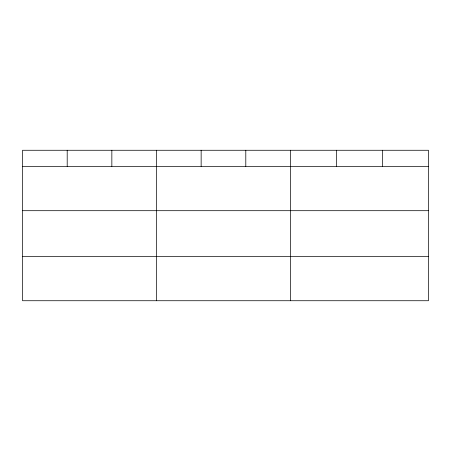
<?xml version="1.0" encoding="UTF-8"?>
<svg xmlns="http://www.w3.org/2000/svg" width="451" height="451" viewBox="0 0 451 451"><rect width="100%" height="100%" fill="white"/><g stroke="black" fill="none" stroke-linecap="round" stroke-linejoin="round"><path stroke-width="0.68" d="M428.45 210.696L428.45 150.268L22.55 150.268L22.55 300.732L428.45 300.732L428.45 210.696L22.55 210.696M22.55 166.351L428.45 166.351M22.55 256.388L428.45 256.388M382.448 150.268L382.448 166.351M336.446 150.268L336.446 166.351M290.444 150.268L290.444 300.732M245.795 150.268L245.795 166.351M201.146 150.268L201.146 166.351M156.497 150.268L156.497 300.732M111.848 150.268L111.848 166.351M67.199 150.268L67.199 166.351"/></g></svg>
